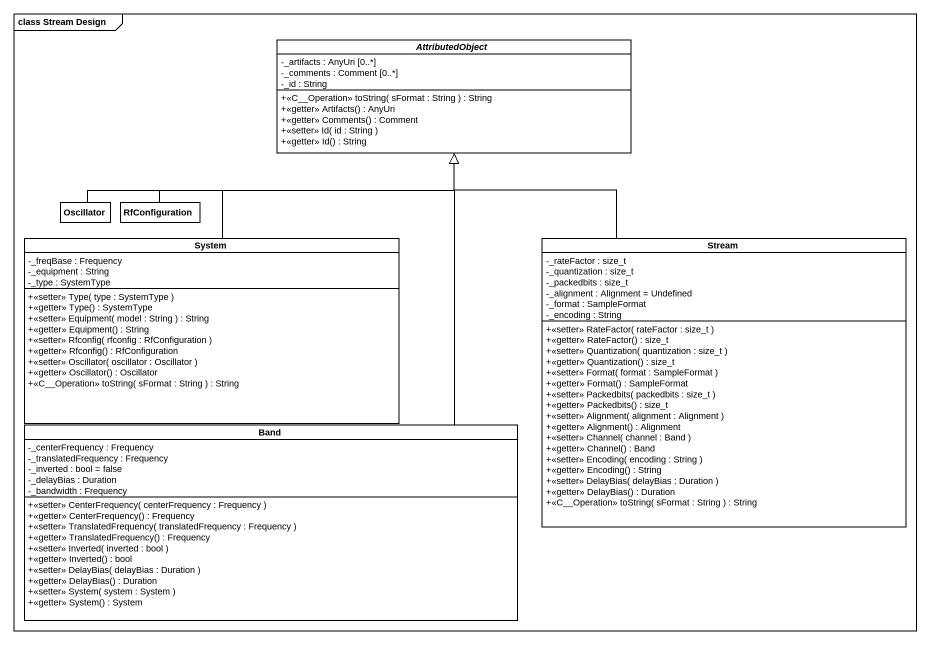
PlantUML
@startuml
mainframe class Stream Design
hide circle
hide empty members
skinparam classAttributeIconSize 0
abstract class AttributedObject {
  -_artifacts : AnyUri [0..*]
  -_comments : Comment [0..*]
  -_id : String
  +<<C__Operation>> toString( sFormat : String ) : String
  +<<getter>> Artifacts() : AnyUri
  +<<getter>> Comments() : Comment
  +<<setter>> Id( id : String )
  +<<getter>> Id() : String
}
class Oscillator
class RfConfiguration
class System {
  -_freqBase : Frequency
  -_equipment : String
  -_type : SystemType
  +<<setter>> Type( type : SystemType )
  +<<getter>> Type() : SystemType
  +<<setter>> Equipment( model : String ) : String
  +<<getter>> Equipment() : String
  +<<setter>> Rfconfig( rfconfig : RfConfiguration )
  +<<getter>> Rfconfig() : RfConfiguration
  +<<setter>> Oscillator( oscillator : Oscillator )
  +<<getter>> Oscillator() : Oscillator
  +<<C__Operation>> toString( sFormat : String ) : String
}
class Stream {
  -_rateFactor : size_t
  -_quantization : size_t
  -_packedbits : size_t
  -_alignment : Alignment = Undefined
  -_format : SampleFormat
  -_encoding : String
  +<<setter>> RateFactor( rateFactor : size_t )
  +<<getter>> RateFactor() : size_t
  +<<setter>> Quantization( quantization : size_t )
  +<<getter>> Quantization() : size_t
  +<<setter>> Format( format : SampleFormat )
  +<<getter>> Format() : SampleFormat
  +<<setter>> Packedbits( packedbits : size_t )
  +<<getter>> Packedbits() : size_t
  +<<setter>> Alignment( alignment : Alignment )
  +<<getter>> Alignment() : Alignment
  +<<setter>> Channel( channel : Band )
  +<<getter>> Channel() : Band
  +<<setter>> Encoding( encoding : String )
  +<<getter>> Encoding() : String
  +<<setter>> DelayBias( delayBias : Duration )
  +<<getter>> DelayBias() : Duration
  +<<C__Operation>> toString( sFormat : String ) : String
}
class Band {
  -_centerFrequency : Frequency
  -_translatedFrequency : Frequency
  -_inverted : bool = false
  -_delayBias : Duration
  -_bandwidth : Frequency
  +<<setter>> CenterFrequency( centerFrequency : Frequency )
  +<<getter>> CenterFrequency() : Frequency
  +<<setter>> TranslatedFrequency( translatedFrequency : Frequency )
  +<<getter>> TranslatedFrequency() : Frequency
  +<<setter>> Inverted( inverted : bool )
  +<<getter>> Inverted() : bool
  +<<setter>> DelayBias( delayBias : Duration )
  +<<getter>> DelayBias() : Duration
  +<<setter>> System( system : System )
  +<<getter>> System() : System
}
Oscillator -right-|> AttributedObject
RfConfiguration -right-|> AttributedObject
System -up-|> AttributedObject
Stream -up-|> AttributedObject
Band -up-|> AttributedObject
@enduml
